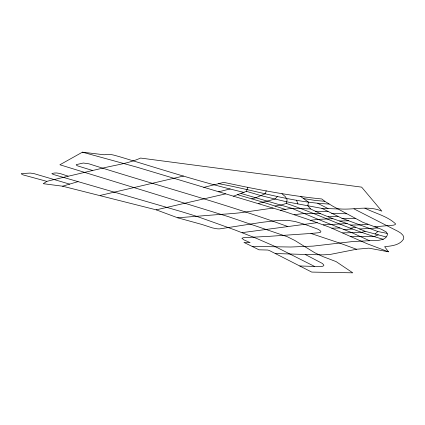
<?xml version="1.0" encoding="UTF-8"?>
<svg xmlns="http://www.w3.org/2000/svg" width="425" height="425" viewBox="0 0 425 425"><rect width="100%" height="100%" fill="white"/><g stroke="black" fill="none" stroke-linecap="round" stroke-linejoin="round"><path stroke-width="0.64" d="M247.871 187.181L246.426 191.34L233.506 196.169M266.193 190.846L265.375 193.726L255.908 197.683L251.69 198.842M274.943 206.04L281.185 204.962L286.37 203.442L287.13 199.66L285.239 196.568L281.961 193.768M277.467 196.462L275.071 199.022L258.331 203.485M375.094 233.984L377.868 231.524L387.106 233.373M337.163 208.611C352.012 210.779 367.593 204.85 381.831 211.156L361.643 187.133L140.579 158.063C128.27 163.609 114.686 165.107 101.687 168.369L50.495 180.413L46.851 181.369L43.233 183.696L62.571 186.198L156.209 209.844L177.703 217.797L202.056 224.501L212.442 227.901L216.341 228.692A6.688 1.434 11.1 0 0 220.325 228.783L261.322 222.403L276.075 220.644L287.465 220.283L295.067 221.499L304.714 224.326L318.506 229.426L320.891 231.296L320.668 232.151L319.101 232.688L310.93 233.463L268.674 236.369L243.573 237.665L241.894 238.266L243.998 239.913L250.128 242.601L243.939 242.436L252.163 246.415L290.833 247.015L313.172 246.107L353.005 241.501L379.026 240.274L383.223 239.28L385.597 237.782L386.877 236.034L387.621 234.17L386.176 231.923L381.517 229.341L362.695 222.243L332.738 206.157L324.817 201.317L321.794 198.974C288.772 195.728 256.233 189.306 223.816 182.367L203.75 187.398M244.099 192.424C202.173 182.575 161.187 169.267 119.983 156.841C114.925 155.508 109.522 153.308 104.247 154.79L82.423 152.177L59.904 164.773L228.528 216.708L287.141 236.651L294.785 240.449L314.75 252.748L322.745 256.53L336.117 261.609L352.771 272.823L311.743 272.09L269.195 250.437L267.75 250.038L258.99 249.81L252.163 246.415M378.261 234.839L374.191 236.523L350.343 236.422L329.502 227.2L306.728 218.939L284.755 211.613L136.563 167.062L82.423 152.177M386.187 236.975L365.128 231.301L361.17 232.544L342.667 232.857M62.571 186.198L78.051 181.629L181.773 211.74L196.09 216.144L212.144 221.808L235.184 230.058L256.286 238.303L273.758 245.889L314.558 266.433L321.821 266.517L323.276 265.986L323.919 265.248L322.522 263.527L305.203 254.474L275.373 253.528M183.441 176.056L100.183 195.431M218.615 191.803L230.185 188.95M225.601 193.874L156.209 209.844M350.359 228.278L355.528 227.232M353.983 208.887L398.151 231.428L400.961 233.235L402.969 235.322L403.75 237.23L403.596 238.972C399.776 245.347 391.313 246.001 384.646 246.67L388.445 251.807L368.884 248.147L356.49 249.252L329.566 254.559L322.798 254.851L305.203 254.474M280.346 210.263L291.778 208.292L310.563 208.935L320.429 213.648L332.892 218.694L347.161 223.598L365.128 231.301M273.147 208.064L240.109 212.787A364.236 78.216 11.1 0 1 220.92 214.359L177.703 217.797M317.358 222.652L242.101 232.645M310.654 220.309L318.187 219.358L332.892 218.694M294.132 214.641L303.939 213.562L320.429 213.648M368.013 224.214L359.523 224.926L350.503 225.048M374.85 226.743L393.529 225.17L395.101 224.65L395.595 223.869C387.26 216.012 374.993 213.35 364.905 208.16M359.608 229.001L377.953 227.949M347.161 223.598L323.244 224.857M343.745 229.484L352.293 229.043M328.169 216.782L338.013 216.383M339.639 221.011L348.463 220.761M331.808 228.172L339.942 227.986M246.426 191.34L260.865 195.612L286.795 201.843L321.916 208.383L341.992 218.322L355.236 218.423M315.414 211.252L328.031 211.459M314.558 266.433L299.795 265.976M321.916 208.383L337.817 208.962M331.686 213.297L346.742 213.796M218.423 183.632C255.319 190.23 291.438 202.321 329.078 204.037M324.817 201.317L315.1 200.414L303.498 198.565M46.851 181.369L23.359 174.967L22.042 174.478L21.25 173.602L30.207 173.071L33.809 173.565L69.626 184.115M241.039 193.471L291.778 208.292L318.187 219.358L351.9 232.703L369.553 240.725M78.051 181.629L53.338 174.468L51.85 173.634C57.343 171.546 62.868 174.776 68.117 176.083M237.617 194.698L263.314 202.258L285.313 209.408M92.512 170.468L77.69 165.925L76.187 164.98L76.341 164.624L83.3 163.025L88.99 163.827C155.173 185.061 222.546 202.757 287.868 226.567M383.223 239.28C350.009 229.941 319.032 214.413 286.37 203.442M310.93 233.463L339.394 242.978L356.49 249.252M377.868 231.524L341.992 218.322M388.445 251.807L367.163 243.748L350.343 236.422M317.725 203.352L328.063 208.569M300.374 196.308L308.476 202.167L307.796 205.753L310.563 208.935M296.501 200.17L297.914 203.91"/></g></svg>
